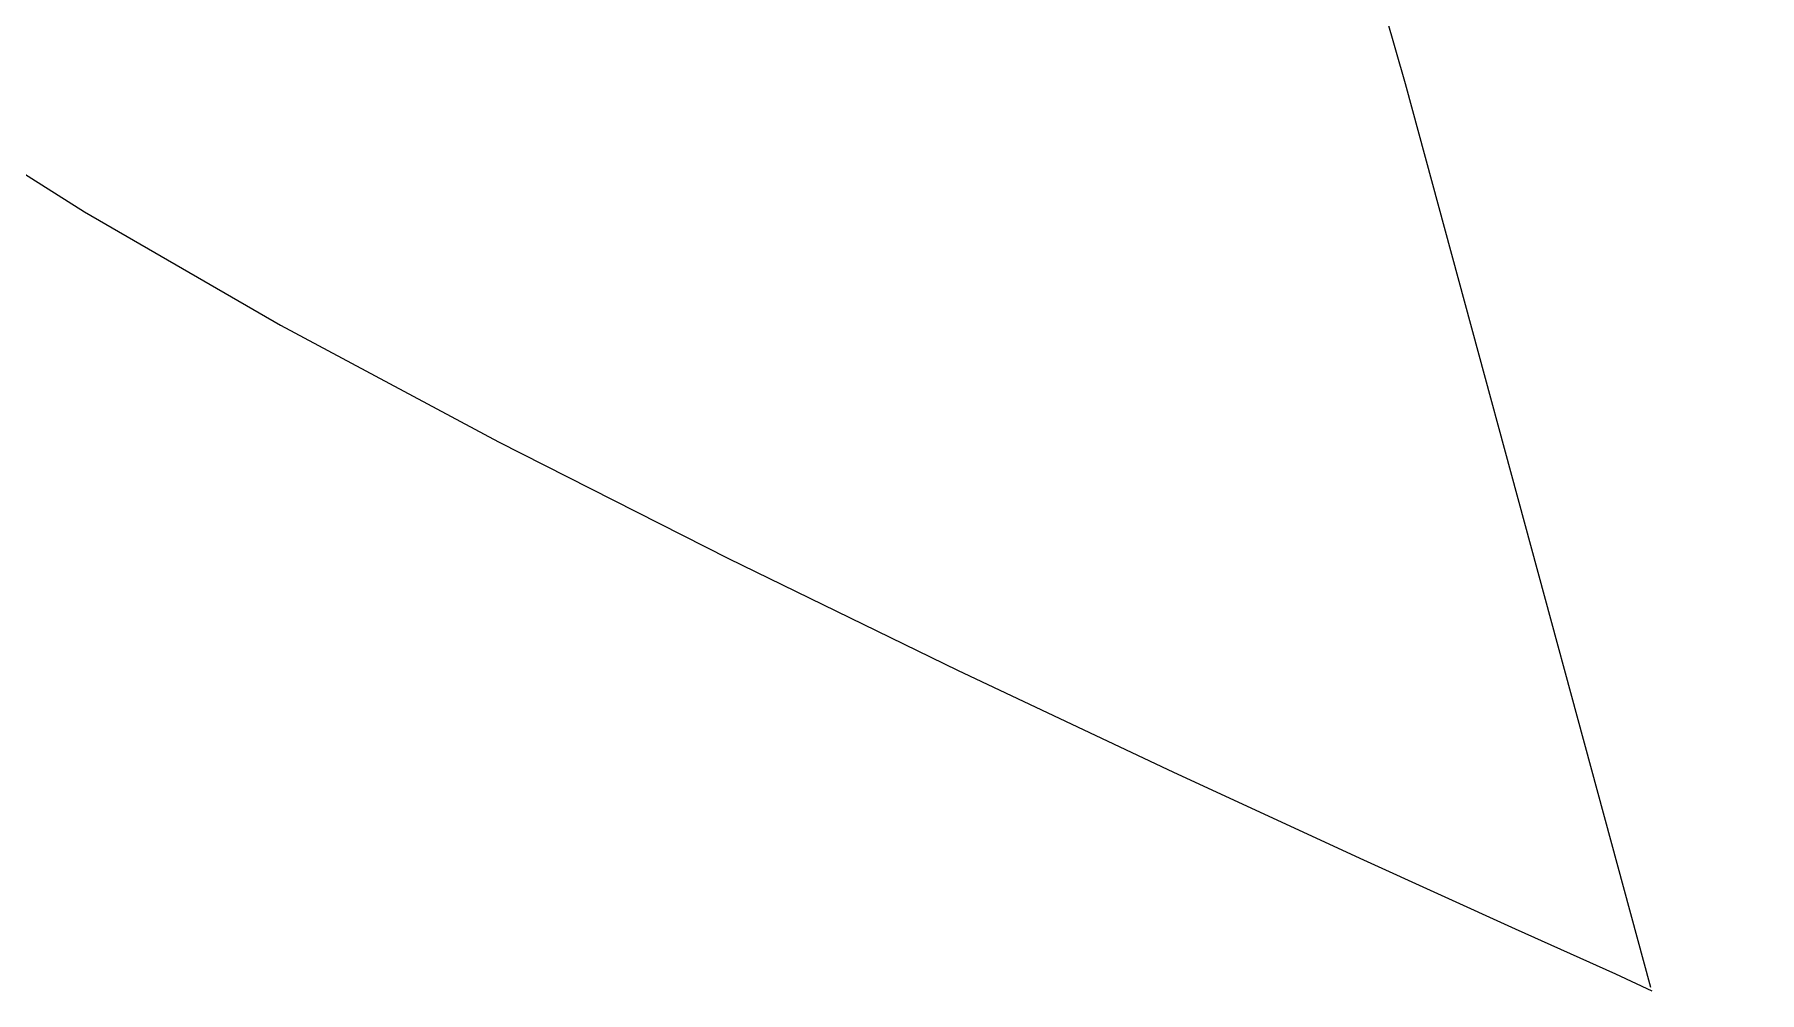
# Model space of a CAD drawing. Extents: x 2166032 to 5302137, y 581493 to 2416206.
# Drawn here: x 2964021.79 to 2964029.39, y 1075018.4 to 1075022.62 of the extents above; entities that cross this region are included whole.
import ezdxf

# ---------------------------------------------------------------- set-up
doc = ezdxf.new("R2010")
doc.units = 0
doc.header["$LTSCALE"] = 1000
doc.header["$MEASUREMENT"] = 0
doc.layers.add('PUB_TITLE', color=137, linetype='Continuous')
pattern_1 = [(45, (0, 0), (-56.1266, 56.1266), []), (135, (0, 0), (-56.1266, -56.1266), [])]

# ---------------------------------------------------------------- blocks, each defined once
blk = doc.blocks.new('A$C5DB649FD')
at = {"layer": 'PUB_TITLE'}
h = blk.add_hatch(dxfattribs=at)
h.set_pattern_fill('ANSI37', color=251, scale=50, style=0)
h.set_pattern_definition(pattern_1)
h.paths.add_polyline_path([(39558.88, 15997.46, -0.060109), (39125.63, 12406.57, -0.035982), (40196.92, 13114.22, 0.045336), (40458.88, 15997.46, 1), (8463.96, 15997.46, 0.027606), (8561.35, 14235, -0.068707), (9489.23, 14056.62, -0.032239), (9363.96, 15997.46, -1)])
h.paths.add_polyline_path([(38456.41, 8247.69, -0.098648), (37923.81, 9163.9, -0.609066), (11095.55, 8977.01), (11090.8, 8964.68), (11068.6, 8906.13), (11046.69, 8846.99), (11025.55, 8788.04), (11005.57, 8729.89), (10986.75, 8672.64), (10968.97, 8616.24), (10952.11, 8560.64), (10936.08, 8505.81), (10920.76, 8451.7), (10906.03, 8398.26), (10891.8, 8345.45), (10877.95, 8293.23), (10864.4, 8241.62), (10851.07, 8190.64), (10837.89, 8140.28), (10824.78, 8090.59), (10811.65, 8041.56), (10798.44, 7993.23), (10785.06, 7945.6), (10771.47, 7898.71), (10757.81, 7852.64), (10744.24, 7807.5), (10735.91, 7779.86, 0.578019)])
h.paths.add_polyline_path([(9563.39, 13551.65, 0.058159), (8640.32, 13628.61, 0.09277), (10567.74, 8067.49), (10594.3, 8167.68), (10624.44, 8277.08), (10658.6, 8396.9), (10695.81, 8524.35), (10734.77, 8655.85), (10774.22, 8787.82), (10812.85, 8916.7), (10849.4, 9038.92), (10882.58, 9150.89), (10911.1, 9249.06), (10927.36, 9306.99, -0.074234)])
h = blk.add_hatch(dxfattribs=at)
h.set_pattern_fill('ANSI37', color=251, scale=50, style=0)
h.set_pattern_definition(pattern_1)
h.paths.add_polyline_path([(23985.9, 29686.67), (24277.84, 30393.75, 0.410484), (10063.96, 15997.46, 0.040275), (10250.19, 13689.29, -0.057108), (10858.56, 13190.8), (10817.38, 13157.82), (10775.7, 13129.42), (10669.53, 13151.47, 0.024605), (10314.95, 13320.87, 0.054263), (11222.09, 10340), (11336.56, 10724.02), (11502.6, 11213.5), (11567.79, 11374.18, -0.086286), (10763.96, 15997.46, -0.40408)])
h.paths.add_polyline_path([(24737.87, 30392.27), (25030.53, 29683.09, -0.402093), (38158.88, 15997.46, -0.158012), (35554.59, 7962.41), (35248.39, 6891.47), (34705.83, 6905.02, -0.005143), (34516.63, 6696.21), (34809.28, 5987.03, 0.099747), (37878.56, 10775.65, -0.040999), (38033.19, 11191.84, 0.085284), (38858.88, 15997.46, 0.4086)])
h.paths.add_polyline_path([(14724.68, 6363.34), (14225.61, 5872.5, 0.419067), (34754.31, 5930.52), (34261.03, 6427.29, -0.419244)])
h.paths.add_polyline_path([(11751.05, 10891.9), (11610.53, 10566.39), (11569.02, 10350.69), (11469.4, 10002.24), (11439.35, 9856.41, 0.083764), (14174.92, 5923.99), (14466.86, 6631.08, -0.093018)])
h = blk.add_hatch(dxfattribs=at)
h.set_pattern_fill('ANSI37', color=251, scale=50, style=0)
h.set_pattern_definition(pattern_1)
h.paths.add_polyline_path([(23605.9, 28766.29), (23775.51, 29177.09, 0.399065), (11263.96, 15997.46, 0.073941), (11834.94, 12157.56), (11892.81, 12283.73), (12034.13, 12659.63), (12074.7, 12781.24, -0.063596), (11663.96, 15997.46, -0.394752)])
h.paths.add_polyline_path([(37258.88, 15997.46, -0.03672), (37121.21, 14125.33), (37314.82, 14118.83), (36042.47, 9668.76, 0.125688), (37658.88, 15997.46, 0.396995), (25241.51, 29171.85), (25411.63, 28759.6, -0.39261)])
h.paths.add_polyline_path([(15912.98, 6473.85, -0.050141), (15105.95, 6738.33), (15081.16, 6713.95, 0.419381), (33908.69, 6782.14), (33763.3, 6928.57), (33497.49, 6935.21, -0.398092)])
h.paths.add_polyline_path([(12046.7, 11520, 0.026909), (12599.4, 10212.53, -0.024023), (12579.83, 10619.73, -0.031818), (12614.14, 11158.36, -0.022034), (12234.23, 12219.8), (12234.18, 12219.72)])
edge = h.paths.add_edge_path()
edge.add_line((11840.47, 12139.43), (11854.4, 12177.53))
edge.add_line((11854.4, 12177.53), (11872.81, 12227.6))
edge.add_line((11872.81, 12227.6), (11891.16, 12277.28))
edge.add_line((11891.16, 12277.28), (11909.37, 12326.41))
edge.add_line((11909.37, 12326.41), (11927.44, 12375.1))
edge.add_line((11927.44, 12375.1), (11945.4, 12423.53))
edge.add_line((11945.4, 12423.53), (11947.18, 12428.34))
edge.add_line((11947.18, 12428.34), (11892.81, 12283.73))
edge.add_line((11892.81, 12283.73), (11834.94, 12157.56))
edge.add_arc((24461.42, 15997.46), 13197.46, 196.915312, 196.997567)
edge = h.paths.add_edge_path()
edge.add_line((12025.17, 11648.94), (12012.85, 11614.99))
edge.add_arc((24461.42, 15997.46), 13197.46, 199.394428, 199.832222)
edge.add_line((12046.7, 11520), (12222.4, 12175.75))
edge.add_line((12222.4, 12175.75), (12221.42, 12173.25))
edge.add_line((12221.42, 12173.25), (12189.21, 12089.51))
edge.add_line((12189.21, 12089.51), (12156.23, 12002.66))
edge.add_line((12156.23, 12002.66), (12122.9, 11913.94))
edge.add_line((12122.9, 11913.94), (12089.67, 11824.59))
edge.add_line((12089.67, 11824.59), (12056.95, 11735.84))
edge.add_line((12056.95, 11735.84), (12025.17, 11648.94))
at = {"layer": 'PUB_TITLE', "color": 1}
for points in [[(20573.52, 16159.11), (20531.86, 16312.6), (20493.86, 16444.96), (20459.2, 16558.68), (20427.58, 16656.26), (20398.67, 16740.18), (20372.17, 16812.95), (20347.77, 16877.05), (20325.16, 16934.98), (20304.06, 16988.86)], [(20097.36, 16486.11), (20114.82, 16463.3), (20132.29, 16441.8), (20149.89, 16421.38), (20167.77, 16401.8), (20186.38, 16382.87), (20206.21, 16364.37), (20227.74, 16346.12), (20251.47, 16327.92), (20277.89, 16309.57), (20307.5, 16290.86), (20340.79, 16271.61), (20377.81, 16251.77), (20416.86, 16231.97), (20455.8, 16213.01), (20492.47, 16195.68), (20524.74, 16180.78), (20550.46, 16169.08), (20567.49, 16161.39), (20573.68, 16158.51)]]:
    blk.add_lwpolyline(points, dxfattribs=at)
at = {"layer": 'PUB_TITLE', "color": 251}
for radius in [15997.46, 15097.46, 14397.46, 13697.46, 13197.46, 12797.46]:
    blk.add_circle((24461.42, 15997.46), radius, dxfattribs=at)

msp = doc.modelspace()

# ---------------------------------------------------------------- linework, layer by layer
msp.add_circle((2604640.4868, 1020101.3485), 438608.5183)

# ---------------------------------------------------------------- block references
at = {"xscale": 0.02595225628465414, "yscale": 0.0259522560518235, "zscale": 0.02595225600015283}
msp.add_blockref('A$C5DB649FD', (2963494.9854, 1074599.0568, 3699.3832), dxfattribs=at)

doc.saveas('drawing.dxf')
